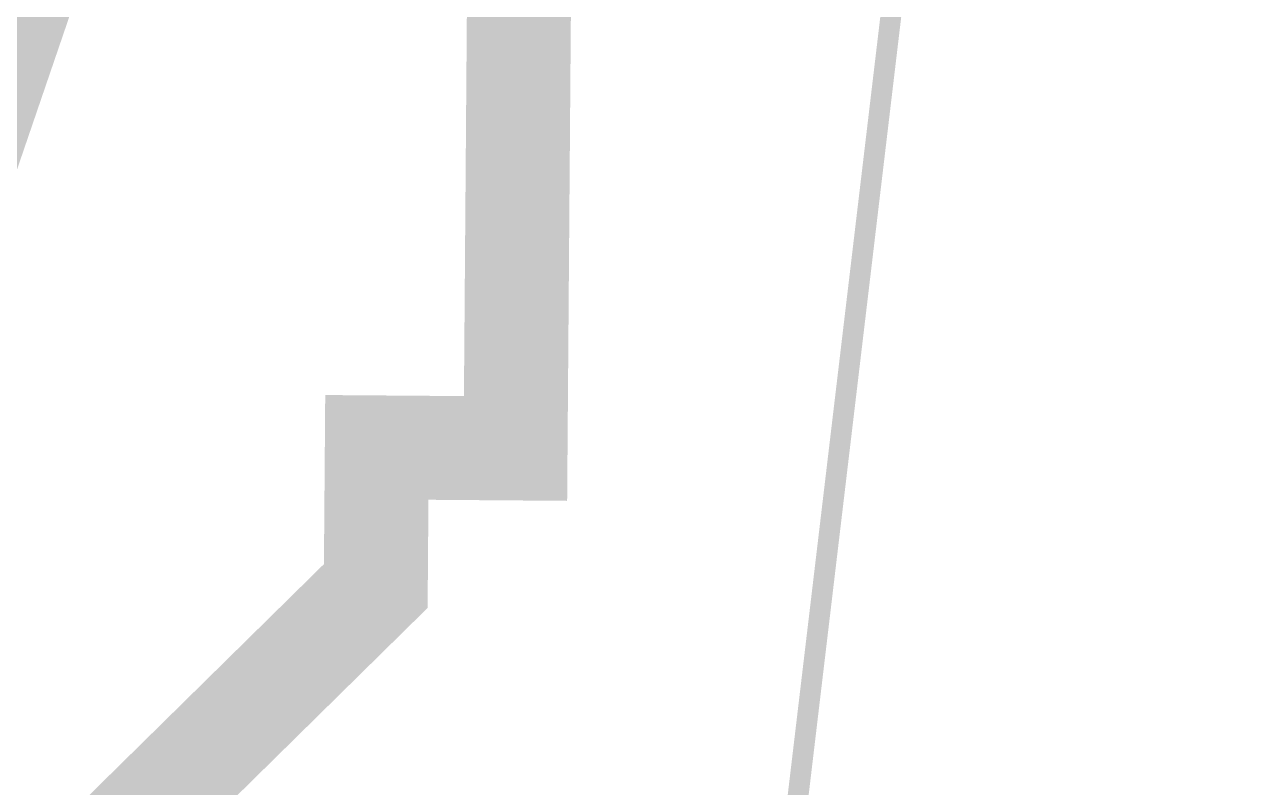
# Model space of a CAD drawing. Header units: metres. Extents: x 326467 to 340077, y 1811030 to 1824953.
# Drawn here: x 329769.1 to 329804.86, y 1813230.21 to 1813252.47 of the extents above; entities that cross this region are included whole.
import ezdxf

# ---------------------------------------------------------------- set-up
doc = ezdxf.new("R2010")
doc.units = ezdxf.units.M
doc.header["$MEASUREMENT"] = 0
for name, color, linetype in [('CRZ LINE FOR RIVER OR CREEK', 84, 'Continuous'), ('HAZARDS LINE', 1, 'Continuous'), ('NDZ-200M FROM CRZ', 30, 'Continuous'), ('SURVEY PLOT BOUNDARY', 35, 'Continuous')]:
    doc.layers.add(name, color=color, linetype=linetype)

# ---------------------------------------------------------------- blocks, each defined once
blk = doc.blocks.new('16')
at = {"layer": 'CRZ LINE FOR RIVER OR CREEK', "ltscale": 0.1, "const_width": 3.032, "flags": 128}
blk.add_lwpolyline([(329553.749, 1812890.105), (329595.21, 1812950.435), (329612.003, 1813031.171), (329648.947, 1813103.666), (329708.446, 1813180.771), (329759.028, 1813224.116), (329775.573, 1813272.508), (329790.454, 1813367.411), (329809.16, 1813433.981)], dxfattribs=at)
at = {"layer": 'HAZARDS LINE', "lineweight": 18, "const_width": 3.032}
blk.add_lwpolyline([(329771.187, 1813228.065), (329775.261, 1813232.077), (329779.334, 1813236.089), (329779.365, 1813240.132), (329783.408, 1813240.101), (329783.439, 1813244.144), (329783.47, 1813248.187), (329783.501, 1813252.23), (329783.533, 1813256.273), (329783.564, 1813260.317), (329783.595, 1813264.36), (329779.584, 1813268.434), (329779.615, 1813272.477), (329779.646, 1813276.52)], dxfattribs=at)
at = {"layer": 'NDZ-200M FROM CRZ', "const_width": 3.032, "flags": 128}
blk.add_lwpolyline([(328500.104, 1812715.848), (328586.46, 1812675.187), (328687.365, 1812654.192), (328814.794, 1812626.294), (328896.979, 1812575.751), (329009.823, 1812530.404), (329088.604, 1812523.731), (329177.647, 1812537.196), (329273.318, 1812592.835), (329399.301, 1812709.348), (329470.471, 1812762.272), (329553.749, 1812890.105), (329595.21, 1812950.435), (329612.003, 1813031.171), (329648.947, 1813103.666), (329700.375, 1813170.313), (329708.446, 1813180.771), (329759.028, 1813224.116), (329775.573, 1813272.508), (329790.454, 1813367.411), (329809.16, 1813433.981)], dxfattribs=at)
at = {"layer": 'SURVEY PLOT BOUNDARY', "lineweight": 18, "const_width": 0.606}
blk.add_lwpolyline([(329813.907, 1813001.31), (329797.737, 1813001.435), (329785.422, 1812977.27), (329773.545, 1813009.708), (329762.041, 1813090.663), (329717.98, 1813143.566), (329782.815, 1813163.283), (329782.877, 1813171.369), (329783.002, 1813187.541), (329787.076, 1813191.553), (329795.722, 1813264.266), (329848.711, 1813320.463)], dxfattribs=at)
blk.add_lwpolyline([(329795.722, 1813264.266), (329787.076, 1813191.553), (329783.002, 1813187.541), (329782.877, 1813171.369), (329782.815, 1813163.283), (329717.98, 1813143.566), (329685.734, 1813155.945), (329722.522, 1813208.224), (329738.66, 1813204.057), (329750.912, 1813220.135), (329746.995, 1813236.339), (329783.813, 1813292.661), (329788.761, 1813409.879), (329788.979, 1813438.181), (329797.251, 1813462.377), (329801.325, 1813466.388), (329809.347, 1813458.24), (329853.658, 1813437.681), (329828.998, 1813385.309), (329841, 1813369.043), (329828.717, 1813348.921), (329844.699, 1813324.538), (329848.711, 1813320.463)], close=True, dxfattribs=at)

msp = doc.modelspace()

# ---------------------------------------------------------------- block references
msp.add_blockref('16', (0, 0))

doc.saveas('drawing.dxf')
